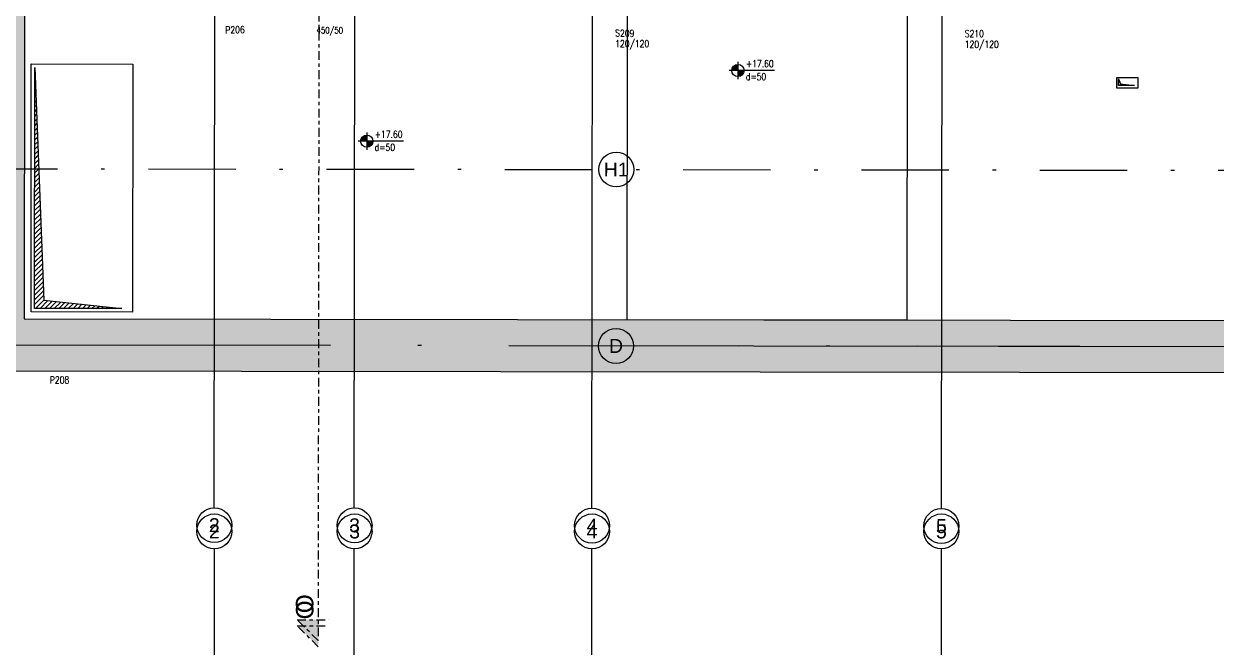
# Model space of a CAD drawing. Header units: millimetres. Extents: x 400382 to 401500, y 4543975 to 4544133.
# Drawn here: x 400723.62 to 400757.73, y 4544057.74 to 4544075.58 of the extents above; entities that cross this region are included whole.
import ezdxf
from ezdxf.enums import TextEntityAlignment as Align

# ---------------------------------------------------------------- set-up
doc = ezdxf.new("R2010")
doc.units = ezdxf.units.MM
for name, pattern in [('AKS', [3, 2.5, -0.25, 0, -0.25]), ('CENTER', [2, 1.25, -0.25, 0.25, -0.25]), ('CONTINU', [0]), ('DASHDOT2', [0.5, 0.25, -0.125, 0, -0.125])]:
    doc.linetypes.add(name, pattern=pattern)
for name, color, linetype in [('aks prota', 2, 'AKS'), ('bosluk prota', 2, 'Continuous'), ('bosluk tarama prota', 8, 'Continuous'), ('boşluk prota', 2, 'Continuous'), ('boşluk taraması prota', 252, 'Continuous'), ('caks prota', 4, 'Continuous'), ('kesit tarama prota', 252, 'Continuous'), ('kiriş prota', 6, 'Continuous'), ('kolon tarama prota', 252, 'Continuous'), ('lkolon prota', 4, 'Continuous'), ('lperde prota', 4, 'Continuous'), ('perde prota', 1, 'Continuous'), ('PRT-AL-TUNEL_EKSENI', 14, 'DASHDOT2'), ('skesit prota', 7, 'Continuous'), ('st-s_level (kot)', 6, 'Continuous'), ('st-s_levelmark (kot işareti)', 4, 'Continuous'), ('taks prota', 7, 'Continuous'), ('tkesit prota', 7, 'Continuous'), ('tkolon prota', 6, 'Continuous'), ('tperde prota', 6, 'Continuous')]:
    doc.layers.add(name, color=color, linetype=linetype)
doc.styles.add('Arial', font='Arial.ttf')
doc.styles.add('OLCU', font='romanstw.shx')
doc.styles.add('TAKS', font='Arial Unicode.ttf')
doc.styles.add('tkolon', font='romanstw.shx')

# ---------------------------------------------------------------- blocks, each defined once
blk = doc.blocks.new('PLAN_KOT')
at = {"layer": 'st-s_levelmark (kot işareti)'}
h = blk.add_hatch(color=256, dxfattribs=at)
h.paths.add_polyline_path([(0, 17.5, 0.414214), (-17.5, 0), (0, 0)])
h.paths.add_polyline_path([(17.5, 0), (0, 0), (0, -17.5, 0.414214)])
for p, q in [((105, 0), (-25, 0)), ((0, 25), (0, -25))]:
    blk.add_line(p, q, dxfattribs=at)
blk.add_circle((0, 0), 17.5, dxfattribs=at)
at = {"layer": 'st-s_level (kot)', "color": 6, "style": 'OLCU', "width": 0.8}
for tag, p in [('KOT', (22.7, 9.8)), ('DÖŞEME_KALINLIĞI', (22.7, -27.6))]:
    blk.add_attdef(tag, p, '', height=20, dxfattribs=at)

msp = doc.modelspace()

# ---------------------------------------------------------------- hatches: boundary and pattern name
at = {"layer": 'bosluk tarama prota'}
h = msp.add_hatch(dxfattribs=at)
h.set_pattern_fill('ANSI31', color=256, scale=0.5, angle=205.0461)
h.set_pattern_definition([(45.04615, (400785.70917, 4544077.024115), (-0.04422976, 0.04415856), [])])
h.paths.add_polyline_path([(400754.936, 4544073.821), (400754.936, 4544074.013), (400754.991, 4544073.865), (400755.397, 4544073.822)])
at = {"layer": 'boşluk taraması prota', "ltscale": 2}
h = msp.add_hatch(dxfattribs=at)
h.set_pattern_fill('ANSI31', color=256, scale=0.03, angle=-0.0715, style=0)
h.set_pattern_definition([(44.928458, (400021.19119, 4543657.02446), (-0.06726777, 0.067435967), [])])
h.paths.add_polyline_path([(400723.937, 4544074.335), (400724.195, 4544067.672), (400726.428, 4544067.432), (400723.929, 4544067.435)])
at = {"layer": 'kesit tarama prota'}
h = msp.add_hatch(color=256, dxfattribs=at)
h.dxf.hatch_style = 1
h.paths.add_polyline_path([(400731.441, 4544058.527), (400732.04, 4544057.927), (400732.041, 4544058.527)])
h = msp.add_hatch(color=256, dxfattribs=at)
h.dxf.hatch_style = 1
h.paths.add_polyline_path([(400731.445, 4544058.351), (400732.045, 4544057.751), (400732.045, 4544058.351)])
at = {"layer": 'kolon tarama prota'}
h = msp.add_hatch(color=256, dxfattribs=at)
h.dxf.hatch_style = 1
h.paths.add_polyline_path([(400787.123, 4544067.056), (400789.185, 4544065.554), (400722.426, 4544065.637), (400722.461, 4544093.537), (400744.727, 4544093.509), (400746.836, 4544096.404), (400748.048, 4544095.52), (400745.49, 4544092.008), (400723.659, 4544092.036), (400723.628, 4544067.136)])

# ---------------------------------------------------------------- linework, layer by layer
at = {"layer": 'aks prota', "ltscale": 10}
for p, q in [((400749.871, 4544061.706), (400749.917, 4544098.03)), ((400729.071, 4544061.732), (400729.116, 4544097.616)), ((400733.071, 4544061.727), (400733.116, 4544097.611)), ((400739.871, 4544061.718), (400739.916, 4544097.603)), ((400882.897, 4544066.187), (400716.978, 4544066.394)), ((400864.475, 4544066.21), (400741.063, 4544066.364)), ((400729.073, 4544012.724), (400729.073, 4544060.553)), ((400733.073, 4544012.724), (400733.073, 4544060.553)), ((400739.873, 4544012.724), (400739.873, 4544060.553)), ((400749.873, 4544012.724), (400749.873, 4544060.553))]:
    msp.add_line(p, q, dxfattribs=at)
at = {"layer": 'bosluk prota'}
msp.add_lwpolyline([(400754.936, 4544073.821), (400754.936, 4544074.013), (400754.991, 4544073.865), (400755.397, 4544073.822)], close=True, dxfattribs=at)
at = {"layer": 'boşluk prota', "ltscale": 0.05}
msp.add_lwpolyline([(400723.937, 4544074.335), (400724.195, 4544067.672), (400726.428, 4544067.432), (400723.929, 4544067.435)], close=True, dxfattribs=at)
at = {"layer": 'caks prota', "ltscale": 0.05}
for centre in [(400740.569, 4544071.414), (400740.563, 4544066.364), (400729.071, 4544061.232), (400733.083, 4544061.227), (400739.878, 4544061.219), (400749.871, 4544061.206), (400729.071, 4544061.053), (400729.073, 4544061.053), (400733.083, 4544061.053), (400733.083, 4544061.053), (400739.878, 4544061.053), (400739.878, 4544061.053), (400749.871, 4544061.053), (400749.871, 4544061.053)]:
    msp.add_circle(centre, 0.5, dxfattribs=at)
at = {"layer": 'kiriş prota'}
for points in [[(400748.899, 4544083.454), (400748.878, 4544067.104), (400740.878, 4544067.114), (400740.909, 4544092.014)], [(400723.837, 4544074.435), (400726.737, 4544074.432), (400726.728, 4544067.332), (400723.828, 4544067.335), (400723.837, 4544074.435)]]:
    msp.add_lwpolyline(points, dxfattribs=at)
msp.add_lwpolyline([(400754.887, 4544074.047), (400755.487, 4544074.046), (400755.486, 4544073.746), (400754.886, 4544073.747)], close=True, dxfattribs=at)
at = {"layer": 'perde prota'}
msp.add_lwpolyline([(400787.123, 4544067.056), (400789.185, 4544065.554), (400722.426, 4544065.637), (400722.461, 4544093.537), (400744.727, 4544093.509), (400746.836, 4544096.404), (400748.048, 4544095.52), (400745.49, 4544092.008), (400723.659, 4544092.036), (400723.628, 4544067.136)], close=True, dxfattribs=at)
at = {"layer": 'PRT-AL-TUNEL_EKSENI', "ltscale": 10}
msp.add_line((400716.985, 4544071.444), (400882.904, 4544071.237), dxfattribs=at)
at = {"layer": 'skesit prota', "linetype": 'CENTER', "ltscale": 0.2}
for p, q in [((400731.441, 4544058.527), (400732.341, 4544058.526)), ((400732.04, 4544057.927), (400731.441, 4544058.527)), ((400731.445, 4544058.351), (400732.345, 4544058.351)), ((400732.045, 4544057.751), (400731.445, 4544058.351))]:
    msp.add_line(p, q, dxfattribs=at)
msp.add_lwpolyline([(400732.089, 4544097.353), (400732.04, 4544057.927)], dxfattribs=at)

# ---------------------------------------------------------------- block references
at = {"layer": 'st-s_level (kot)', "linetype": 'CONTINU', "ltscale": 0.1, "xscale": 0.01, "yscale": 0.01, "zscale": 0.01, "rotation": 359.9284577011093}
for p in [(400744.051, 4544074.248), (400733.433, 4544072.224)]:
    msp.add_blockref('PLAN_KOT', p, dxfattribs=at).add_auto_attribs({'KOT': '+17.60', 'DÖŞEME_KALINLIĞI': 'd=50'})

# ---------------------------------------------------------------- texts
at = {"layer": 'lkolon prota', "style": 'tkolon', "width": 0.8}
for p in [(400740.538, 4544074.917), (400750.538, 4544074.899)]:
    msp.add_text('120/120', height=0.2, rotation=359.9285, dxfattribs=at).set_placement(p)
at = {"layer": 'lperde prota', "style": 'tkolon', "width": 0.8}
msp.add_text('450/50', height=0.18, rotation=359.568, dxfattribs=at).set_placement((400732, 4544075.401), align=Align.MIDDLE_LEFT)
at = {"layer": 'taks prota', "style": 'TAKS'}
for s, p in [('H1', (400740.569, 4544071.414)), ('D', (400740.563, 4544066.364)), ('2', (400729.071, 4544061.232)), ('3', (400733.083, 4544061.227)), ('4', (400739.878, 4544061.219)), ('5', (400749.871, 4544061.206))]:
    msp.add_text(s, height=0.4, rotation=359.9285, dxfattribs=at).set_placement(p, align=Align.MIDDLE_CENTER)
for s, p in [('2', (400729.071, 4544061.053)), ('2', (400729.073, 4544061.053)), ('3', (400733.083, 4544061.053)), ('3', (400733.083, 4544061.053)), ('4', (400739.878, 4544061.053)), ('4', (400739.878, 4544061.053)), ('5', (400749.871, 4544061.053)), ('5', (400749.871, 4544061.053))]:
    msp.add_text(s, height=0.4, dxfattribs=at).set_placement(p, align=Align.MIDDLE_CENTER)
at = {"layer": 'tkesit prota', "style": 'Arial'}
for rotation, p in [(89.9285, (400731.904, 4544058.711)), (90, (400731.908, 4544058.535))]:
    msp.add_text('O', height=0.5, rotation=rotation, dxfattribs=at).set_placement(p)
at = {"layer": 'tkolon prota', "style": 'tkolon', "width": 0.8}
for s, p in [('S209', (400740.539, 4544075.217)), ('S210', (400750.539, 4544075.199))]:
    msp.add_text(s, height=0.2, rotation=359.9285, dxfattribs=at).set_placement(p)
at = {"layer": 'tperde prota', "style": 'tkolon', "width": 0.8}
for s, p in [('P206', (400729.386, 4544075.411)), ('P208', (400724.367, 4544065.384))]:
    msp.add_text(s, height=0.2, rotation=0.3977, dxfattribs=at).set_placement(p, align=Align.MIDDLE_LEFT)

doc.saveas('drawing.dxf')
